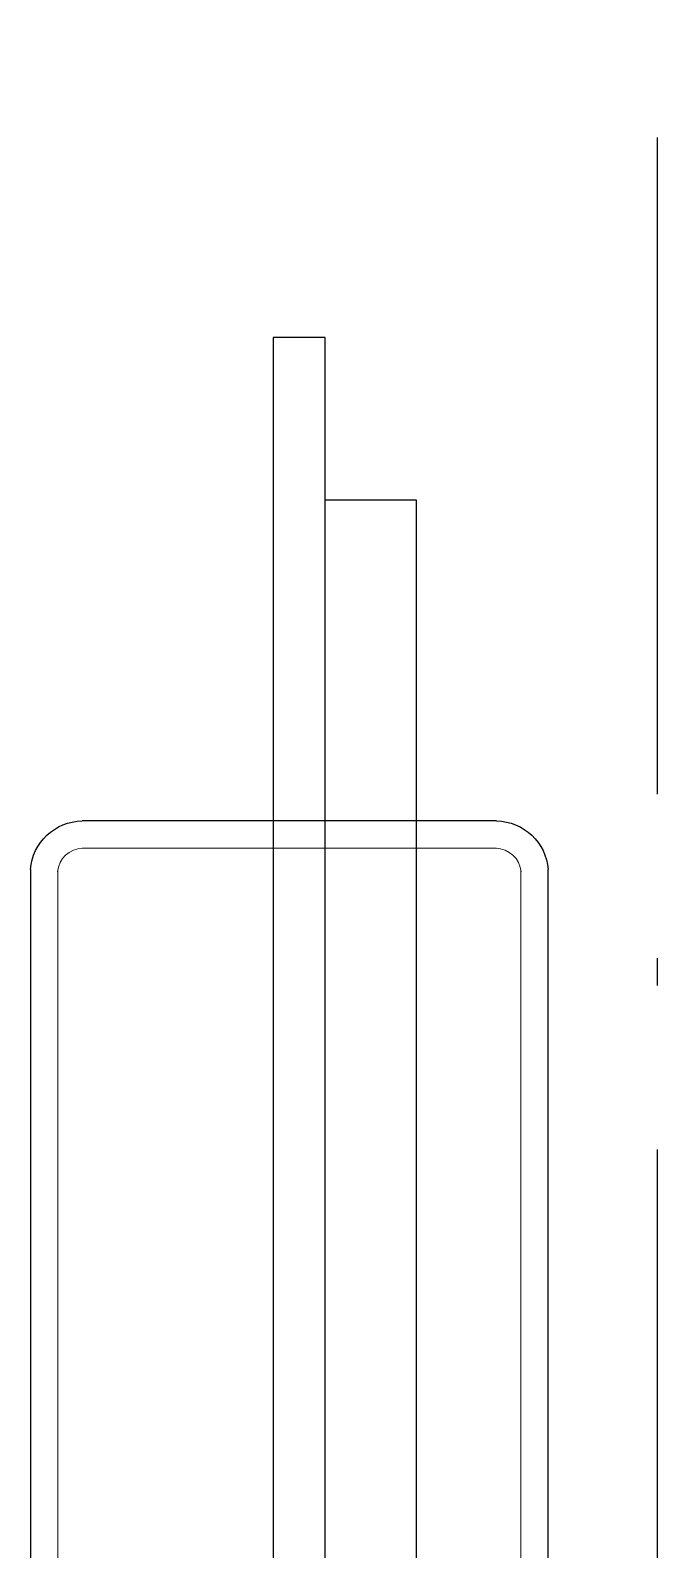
# Model space of a CAD drawing. Extents: x 3694 to 117786, y 20013 to 108631.
# Drawn here: x 24706 to 25280, y 83612 to 85001 of the extents above; entities that cross this region are included whole.
import ezdxf

# ---------------------------------------------------------------- set-up
doc = ezdxf.new("R2010")
doc.units = 0
doc.header["$LTSCALE"] = 1000
doc.header["$MEASUREMENT"] = 0
doc.linetypes.add('ACAD_ISO04W100', pattern=[30, 24, -3, 0, -3])
doc.linetypes.add('ACAD_ISO10W100', pattern=[18.5, 12, -3, 0.5, -3])
doc.layers.add('DOTE', color=1, linetype='ACAD_ISO04W100')
doc.layers.add('家具', color=253, linetype='Continuous')
doc.layers.add('陈设', color=31, linetype='Continuous', lineweight=5)

# ---------------------------------------------------------------- blocks, each defined once
blk = doc.blocks.new('gui-11')
at = {"layer": '家具', "flags": 128}
for points in [[(-820.6, 0), (820.6, 0)], [(865.1, -47.4), (865.1, -426.2)], [(820.6, -473.6), (-820.6, -473.6)]]:
    blk.add_lwpolyline(points, dxfattribs=at)
at = {"layer": '家具'}
for centre, start, end in [((816.5, -48.4), 1.1893, 85.2129), ((816.5, -425.2), 274.7871, 358.8107)]:
    blk.add_arc(centre, 48.6, start, end, dxfattribs=at)
at = {"layer": '陈设', "color": 8, "flags": 128}
for points in [[(-820.6, -25), (820.6, -25)], [(840.1, -47.4), (840.1, -426.2)], [(820.6, -448.6), (-820.6, -448.6)]]:
    blk.add_lwpolyline(points, dxfattribs=at)
at = {"layer": '陈设', "color": 8}
for centre, start, end in [((816.5, -48.4), 1.1893, 85.2129), ((816.5, -425.2), 274.7871, 358.8107)]:
    blk.add_arc(centre, 23.6, start, end, dxfattribs=at)

msp = doc.modelspace()

# ---------------------------------------------------------------- linework, layer by layer
at = {"layer": 'DOTE', "linetype": 'ACAD_ISO10W100', "ltscale": 0.05}
msp.add_line((25279.8, 78753.1), (25279.8, 88003.7), dxfattribs=at)
at = {"layer": '家具', "elevation": 0}
for points in [[(24975.7, 84720.5), (24928, 84720.5), (24928, 82806.5), (24975.7, 82806.5)], [(24975.7, 84572.1), (25058.8, 84572.1), (25058.8, 82954.8), (24975.7, 82954.8)]]:
    msp.add_lwpolyline(points, close=True, dxfattribs=at)

# ---------------------------------------------------------------- block references
at = {"layer": '家具', "xscale": -1, "rotation": 270}
msp.add_blockref('gui-11', (25179.7, 83413.5, 0), dxfattribs=at)

doc.saveas('drawing.dxf')
